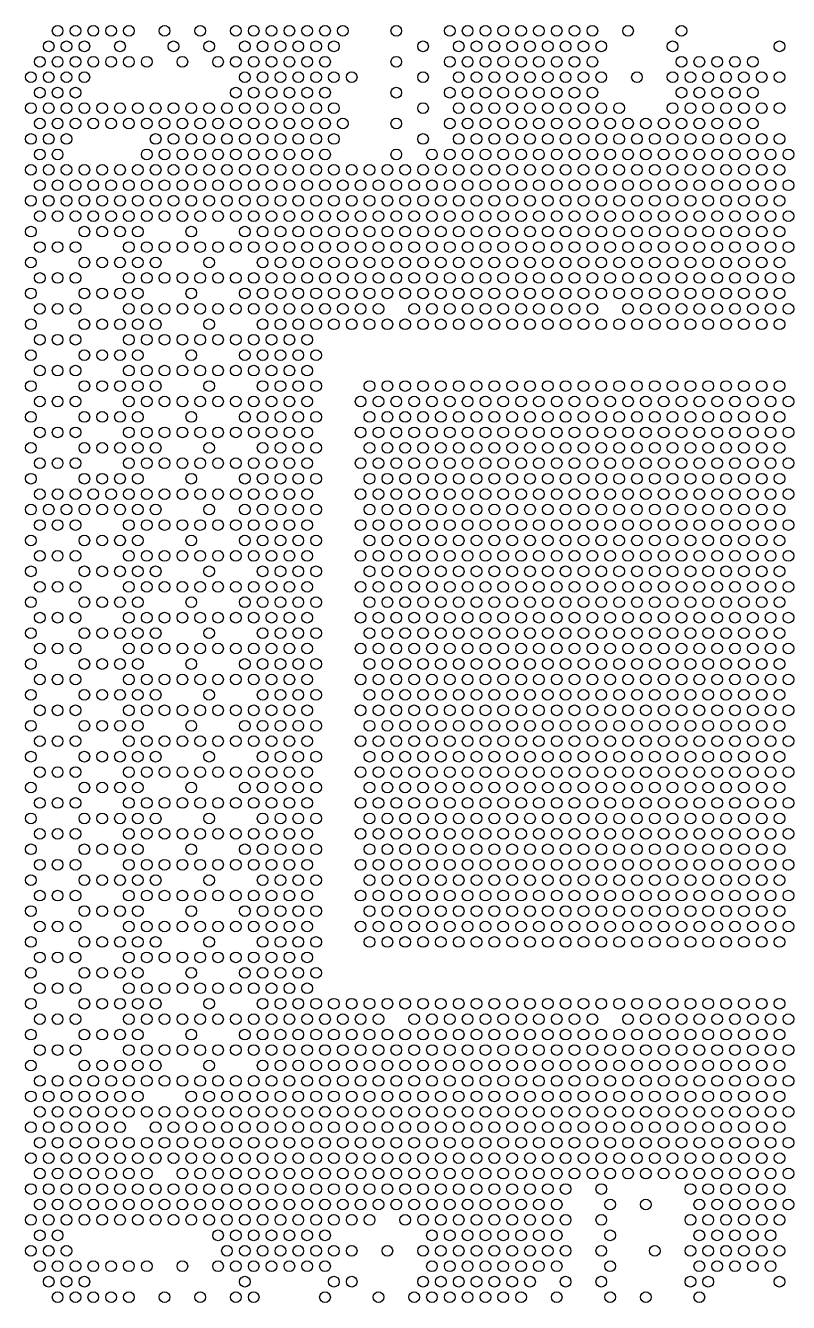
# Model space of a CAD drawing. Header units: inches. Extents: x 48.5 to 128.1, y 31.6 to 103.3.
# Drawn here: x 48.5 to 91.3, y 31.6 to 103.3 of the extents above; entities that cross this region are included whole.
import ezdxf

# ---------------------------------------------------------------- set-up
doc = ezdxf.new("R2010")
doc.units = ezdxf.units.IN
doc.header["$MEASUREMENT"] = 0

msp = doc.modelspace()

# ---------------------------------------------------------------- linework, layer by layer
at = {"color": 0}
for centre in [(50.322, 102.971), (51.322, 102.971), (52.322, 102.971), (53.322, 102.971), (54.322, 102.971), (56.322, 102.971), (58.322, 102.971), (60.322, 102.971), (61.322, 102.971), (62.322, 102.971), (63.322, 102.971), (64.322, 102.971), (65.322, 102.971), (66.322, 102.971), (69.322, 102.971), (72.322, 102.971), (73.322, 102.971), (74.322, 102.971), (75.322, 102.971), (76.322, 102.971), (77.322, 102.971), (78.322, 102.971), (79.322, 102.971), (80.322, 102.971), (82.322, 102.971), (85.322, 102.971), (49.822, 102.104), (50.822, 102.104), (51.822, 102.104), (53.822, 102.104), (56.822, 102.104), (58.822, 102.104), (60.822, 102.104), (61.822, 102.104), (62.822, 102.104), (63.822, 102.104), (64.822, 102.104), (65.822, 102.104), (70.822, 102.104), (72.822, 102.104), (73.822, 102.104), (74.822, 102.104), (75.822, 102.104), (76.822, 102.104), (77.822, 102.104), (78.822, 102.104), (79.822, 102.104), (80.822, 102.104), (84.822, 102.104), (90.822, 102.104), (49.322, 101.237), (50.322, 101.237), (51.322, 101.237), (52.322, 101.237), (53.322, 101.237), (54.322, 101.237), (55.322, 101.237), (57.322, 101.237), (59.322, 101.237), (60.322, 101.237), (61.322, 101.237), (62.322, 101.237), (63.322, 101.237), (64.322, 101.237), (65.322, 101.237), (69.322, 101.237), (72.322, 101.237), (73.322, 101.237), (74.322, 101.237), (75.322, 101.237), (76.322, 101.237), (77.322, 101.237), (78.322, 101.237), (79.322, 101.237), (80.322, 101.237), (85.322, 101.237), (86.322, 101.237), (87.322, 101.237), (88.322, 101.237), (89.322, 101.237), (48.822, 100.371), (49.822, 100.371), (50.822, 100.371), (51.822, 100.371), (60.822, 100.371), (61.822, 100.371), (62.822, 100.371), (63.822, 100.371), (64.822, 100.371), (65.822, 100.371), (66.822, 100.371), (70.822, 100.371), (72.822, 100.371), (73.822, 100.371), (74.822, 100.371), (75.822, 100.371), (76.822, 100.371), (77.822, 100.371), (78.822, 100.371), (79.822, 100.371), (80.822, 100.371), (82.822, 100.371), (84.822, 100.371), (85.822, 100.371), (86.822, 100.371), (87.822, 100.371), (88.822, 100.371), (89.822, 100.371), (90.822, 100.371), (49.322, 99.504), (50.322, 99.504), (51.322, 99.504), (60.322, 99.504), (61.322, 99.504), (62.322, 99.504), (63.322, 99.504), (64.322, 99.504), (65.322, 99.504), (69.322, 99.504), (72.322, 99.504), (73.322, 99.504), (74.322, 99.504), (75.322, 99.504), (76.322, 99.504), (77.322, 99.504), (78.322, 99.504), (79.322, 99.504), (80.322, 99.504), (85.322, 99.504), (86.322, 99.504), (87.322, 99.504), (88.322, 99.504), (89.322, 99.504), (48.822, 98.638), (49.822, 98.638), (50.822, 98.638), (51.822, 98.638), (52.822, 98.638), (53.822, 98.638), (54.822, 98.638), (55.822, 98.638), (56.822, 98.638), (57.822, 98.638), (58.822, 98.638), (59.822, 98.638), (60.822, 98.638), (61.822, 98.638), (62.822, 98.638), (63.822, 98.638), (64.822, 98.638), (65.822, 98.638), (70.822, 98.638), (72.822, 98.638), (73.822, 98.638), (74.822, 98.638), (75.822, 98.638), (76.822, 98.638), (77.822, 98.638), (78.822, 98.638), (79.822, 98.638), (80.822, 98.638), (81.822, 98.638), (84.822, 98.638), (85.822, 98.638), (86.822, 98.638), (87.822, 98.638), (88.822, 98.638), (89.822, 98.638), (90.822, 98.638), (49.322, 97.771), (50.322, 97.771), (51.322, 97.771), (52.322, 97.771), (53.322, 97.771), (54.322, 97.771), (55.322, 97.771), (56.322, 97.771), (57.322, 97.771), (58.322, 97.771), (59.322, 97.771), (60.322, 97.771), (61.322, 97.771), (62.322, 97.771), (63.322, 97.771), (64.322, 97.771), (65.322, 97.771), (66.322, 97.771), (69.322, 97.771), (72.322, 97.771), (73.322, 97.771), (74.322, 97.771), (75.322, 97.771), (76.322, 97.771), (77.322, 97.771), (78.322, 97.771), (79.322, 97.771), (80.322, 97.771), (81.322, 97.771), (82.322, 97.771), (83.322, 97.771), (84.322, 97.771), (85.322, 97.771), (86.322, 97.771), (87.322, 97.771), (88.322, 97.771), (89.322, 97.771), (48.822, 96.904), (49.822, 96.904), (50.822, 96.904), (55.822, 96.904), (56.822, 96.904), (57.822, 96.904), (58.822, 96.904), (59.822, 96.904), (60.822, 96.904), (61.822, 96.904), (62.822, 96.904), (63.822, 96.904), (64.822, 96.904), (65.822, 96.904), (70.822, 96.904), (72.822, 96.904), (73.822, 96.904), (74.822, 96.904), (75.822, 96.904), (76.822, 96.904), (77.822, 96.904), (78.822, 96.904), (79.822, 96.904), (80.822, 96.904), (81.822, 96.904), (82.822, 96.904), (83.822, 96.904), (84.822, 96.904), (85.822, 96.904), (86.822, 96.904), (87.822, 96.904), (88.822, 96.904), (89.822, 96.904), (90.822, 96.904), (49.322, 96.038), (50.322, 96.038), (55.322, 96.038), (56.322, 96.038), (57.322, 96.038), (58.322, 96.038), (59.322, 96.038), (60.322, 96.038), (61.322, 96.038), (62.322, 96.038), (63.322, 96.038), (64.322, 96.038), (65.322, 96.038), (69.322, 96.038), (71.322, 96.038), (72.322, 96.038), (73.322, 96.038), (74.322, 96.038), (75.322, 96.038), (76.322, 96.038), (77.322, 96.038), (78.322, 96.038), (79.322, 96.038), (80.322, 96.038), (81.322, 96.038), (82.322, 96.038), (83.322, 96.038), (84.322, 96.038), (85.322, 96.038), (86.322, 96.038), (87.322, 96.038), (88.322, 96.038), (89.322, 96.038), (90.322, 96.038), (91.322, 96.038), (48.822, 95.171), (49.822, 95.171), (50.822, 95.171), (51.822, 95.171), (52.822, 95.171), (53.822, 95.171), (54.822, 95.171), (55.822, 95.171), (56.822, 95.171), (57.822, 95.171), (58.822, 95.171), (59.822, 95.171), (60.822, 95.171), (61.822, 95.171), (62.822, 95.171), (63.822, 95.171), (64.822, 95.171), (65.822, 95.171), (66.822, 95.171), (67.822, 95.171), (68.822, 95.171), (69.822, 95.171), (70.822, 95.171), (71.822, 95.171), (72.822, 95.171), (73.822, 95.171), (74.822, 95.171), (75.822, 95.171), (76.822, 95.171), (77.822, 95.171), (78.822, 95.171), (79.822, 95.171), (80.822, 95.171), (81.822, 95.171), (82.822, 95.171), (83.822, 95.171), (84.822, 95.171), (85.822, 95.171), (86.822, 95.171), (87.822, 95.171), (88.822, 95.171), (89.822, 95.171), (90.822, 95.171), (49.322, 94.305), (50.322, 94.305), (51.322, 94.305), (52.322, 94.305), (53.322, 94.305), (54.322, 94.305), (55.322, 94.305), (56.322, 94.305), (57.322, 94.305), (58.322, 94.305), (59.322, 94.305), (60.322, 94.305), (61.322, 94.305), (62.322, 94.305), (63.322, 94.305), (64.322, 94.305), (65.322, 94.305), (66.322, 94.305), (67.322, 94.305), (68.322, 94.305), (69.322, 94.305), (70.322, 94.305), (71.322, 94.305), (72.322, 94.305), (73.322, 94.305), (74.322, 94.305), (75.322, 94.305), (76.322, 94.305), (77.322, 94.305), (78.322, 94.305), (79.322, 94.305), (80.322, 94.305), (81.322, 94.305), (82.322, 94.305), (83.322, 94.305), (84.322, 94.305), (85.322, 94.305), (86.322, 94.305), (87.322, 94.305), (88.322, 94.305), (89.322, 94.305), (90.322, 94.305), (91.322, 94.305), (48.822, 93.438), (49.822, 93.438), (50.822, 93.438), (51.822, 93.438), (52.822, 93.438), (53.822, 93.438), (54.822, 93.438), (55.822, 93.438), (56.822, 93.438), (57.822, 93.438), (58.822, 93.438), (59.822, 93.438), (61.822, 93.438), (62.822, 93.438), (63.822, 93.438), (64.822, 93.438), (65.822, 93.438), (66.822, 93.438), (67.822, 93.438), (68.822, 93.438), (69.822, 93.438), (71.822, 93.438), (72.822, 93.438), (73.822, 93.438), (74.822, 93.438), (75.822, 93.438), (76.822, 93.438), (77.822, 93.438), (78.822, 93.438), (79.822, 93.438), (81.822, 93.438), (82.822, 93.438), (83.822, 93.438), (84.822, 93.438), (85.822, 93.438), (86.822, 93.438), (87.822, 93.438), (88.822, 93.438), (89.822, 93.438), (49.322, 92.571), (50.322, 92.571), (51.322, 92.571), (52.322, 92.571), (53.322, 92.571), (54.322, 92.571), (55.322, 92.571), (56.322, 92.571), (57.322, 92.571), (58.322, 92.571), (59.322, 92.571), (60.322, 92.571), (61.322, 92.571), (62.322, 92.571), (63.322, 92.571), (64.322, 92.571), (65.322, 92.571), (66.322, 92.571), (67.322, 92.571), (68.322, 92.571), (69.322, 92.571), (70.322, 92.571), (71.322, 92.571), (72.322, 92.571), (73.322, 92.571), (74.322, 92.571), (75.322, 92.571), (76.322, 92.571), (77.322, 92.571), (78.322, 92.571), (79.322, 92.571), (80.322, 92.571), (81.322, 92.571), (82.322, 92.571), (83.322, 92.571), (84.322, 92.571), (85.322, 92.571), (86.322, 92.571), (87.322, 92.571), (88.322, 92.571), (89.322, 92.571), (90.322, 92.571), (91.322, 92.571), (48.822, 91.705), (51.822, 91.705), (52.822, 91.705), (53.822, 91.705), (54.822, 91.705), (57.822, 91.705), (60.822, 91.705), (61.822, 91.705), (62.822, 91.705), (63.822, 91.705), (64.822, 91.705), (65.822, 91.705), (66.822, 91.705), (67.822, 91.705), (68.822, 91.705), (69.822, 91.705), (70.822, 91.705), (71.822, 91.705), (72.822, 91.705), (73.822, 91.705), (74.822, 91.705), (75.822, 91.705), (76.822, 91.705), (77.822, 91.705), (78.822, 91.705), (79.822, 91.705), (80.822, 91.705), (81.822, 91.705), (82.822, 91.705), (83.822, 91.705), (84.822, 91.705), (85.822, 91.705), (86.822, 91.705), (87.822, 91.705), (88.822, 91.705), (89.822, 91.705), (90.822, 91.705), (49.322, 90.838), (50.322, 90.838), (51.322, 90.838), (54.322, 90.838), (55.322, 90.838), (56.322, 90.838), (57.322, 90.838), (58.322, 90.838), (59.322, 90.838), (60.322, 90.838), (61.322, 90.838), (62.322, 90.838), (63.322, 90.838), (64.322, 90.838), (65.322, 90.838), (66.322, 90.838), (67.322, 90.838), (68.322, 90.838), (69.322, 90.838), (70.322, 90.838), (71.322, 90.838), (72.322, 90.838), (73.322, 90.838), (74.322, 90.838), (75.322, 90.838), (76.322, 90.838), (77.322, 90.838), (78.322, 90.838), (79.322, 90.838), (80.322, 90.838), (81.322, 90.838), (82.322, 90.838), (83.322, 90.838), (84.322, 90.838), (85.322, 90.838), (86.322, 90.838), (87.322, 90.838), (88.322, 90.838), (89.322, 90.838), (90.322, 90.838), (91.322, 90.838), (48.822, 89.972), (51.822, 89.972), (52.822, 89.972), (53.822, 89.972), (54.822, 89.972), (55.822, 89.972), (58.822, 89.972), (61.822, 89.972), (62.822, 89.972), (63.822, 89.972), (64.822, 89.972), (65.822, 89.972), (66.822, 89.972), (67.822, 89.972), (68.822, 89.972), (69.822, 89.972), (70.822, 89.972), (71.822, 89.972), (72.822, 89.972), (73.822, 89.972), (74.822, 89.972), (75.822, 89.972), (76.822, 89.972), (77.822, 89.972), (78.822, 89.972), (79.822, 89.972), (80.822, 89.972), (81.822, 89.972), (82.822, 89.972), (83.822, 89.972), (84.822, 89.972), (85.822, 89.972), (86.822, 89.972), (87.822, 89.972), (88.822, 89.972), (89.822, 89.972), (90.822, 89.972), (49.322, 89.105), (50.322, 89.105), (51.322, 89.105), (54.322, 89.105), (55.322, 89.105), (56.322, 89.105), (57.322, 89.105), (58.322, 89.105), (59.322, 89.105), (60.322, 89.105), (61.322, 89.105), (62.322, 89.105), (63.322, 89.105), (64.322, 89.105), (65.322, 89.105), (66.322, 89.105), (67.322, 89.105), (68.322, 89.105), (69.322, 89.105), (70.322, 89.105), (71.322, 89.105), (72.322, 89.105), (73.322, 89.105), (74.322, 89.105), (75.322, 89.105), (76.322, 89.105), (77.322, 89.105), (78.322, 89.105), (79.322, 89.105), (80.322, 89.105), (81.322, 89.105), (82.322, 89.105), (83.322, 89.105), (84.322, 89.105), (85.322, 89.105), (86.322, 89.105), (87.322, 89.105), (88.322, 89.105), (89.322, 89.105), (90.322, 89.105), (91.322, 89.105), (48.822, 88.238), (51.822, 88.238), (52.822, 88.238), (53.822, 88.238), (54.822, 88.238), (57.822, 88.238), (60.822, 88.238), (61.822, 88.238), (62.822, 88.238), (63.822, 88.238), (64.822, 88.238), (65.822, 88.238), (66.822, 88.238), (67.822, 88.238), (68.822, 88.238), (69.822, 88.238), (70.822, 88.238), (71.822, 88.238), (72.822, 88.238), (73.822, 88.238), (74.822, 88.238), (75.822, 88.238), (76.822, 88.238), (77.822, 88.238), (78.822, 88.238), (79.822, 88.238), (80.822, 88.238), (81.822, 88.238), (82.822, 88.238), (83.822, 88.238), (84.822, 88.238), (85.822, 88.238), (86.822, 88.238), (87.822, 88.238), (88.822, 88.238), (89.822, 88.238), (90.822, 88.238), (49.322, 87.372), (50.322, 87.372), (51.322, 87.372), (54.322, 87.372), (55.322, 87.372), (56.322, 87.372), (57.322, 87.372), (58.322, 87.372), (59.322, 87.372), (60.322, 87.372), (61.322, 87.372), (62.322, 87.372), (63.322, 87.372), (64.322, 87.372), (65.322, 87.372), (66.322, 87.372), (67.322, 87.372), (68.322, 87.372), (70.322, 87.372), (71.322, 87.372), (72.322, 87.372), (73.322, 87.372), (74.322, 87.372), (75.322, 87.372), (76.322, 87.372), (77.322, 87.372), (78.322, 87.372), (79.322, 87.372), (80.322, 87.372), (82.322, 87.372), (83.322, 87.372), (84.322, 87.372), (85.322, 87.372), (86.322, 87.372), (87.322, 87.372), (88.322, 87.372), (89.322, 87.372), (90.322, 87.372), (91.322, 87.372), (48.822, 86.505), (51.822, 86.505), (52.822, 86.505), (53.822, 86.505), (54.822, 86.505), (55.822, 86.505), (58.822, 86.505), (61.822, 86.505), (62.822, 86.505), (63.822, 86.505), (64.822, 86.505), (65.822, 86.505), (66.822, 86.505), (67.822, 86.505), (68.822, 86.505), (69.822, 86.505), (70.822, 86.505), (71.822, 86.505), (72.822, 86.505), (73.822, 86.505), (74.822, 86.505), (75.822, 86.505), (76.822, 86.505), (77.822, 86.505), (78.822, 86.505), (79.822, 86.505), (80.822, 86.505), (81.822, 86.505), (82.822, 86.505), (83.822, 86.505), (84.822, 86.505), (85.822, 86.505), (86.822, 86.505), (87.822, 86.505), (88.822, 86.505), (89.822, 86.505), (90.822, 86.505), (49.322, 85.639), (50.322, 85.639), (51.322, 85.639), (54.322, 85.639), (55.322, 85.639), (56.322, 85.639), (57.322, 85.639), (58.322, 85.639), (59.322, 85.639), (60.322, 85.639), (61.322, 85.639), (62.322, 85.639), (63.322, 85.639), (64.322, 85.639), (48.822, 84.772), (51.822, 84.772), (52.822, 84.772), (53.822, 84.772), (54.822, 84.772), (57.822, 84.772), (60.822, 84.772), (61.822, 84.772), (62.822, 84.772), (63.822, 84.772), (64.822, 84.772), (49.322, 83.905), (50.322, 83.905), (51.322, 83.905), (54.322, 83.905), (55.322, 83.905), (56.322, 83.905), (57.322, 83.905), (58.322, 83.905), (59.322, 83.905), (60.322, 83.905), (61.322, 83.905), (62.322, 83.905), (63.322, 83.905), (64.322, 83.905), (48.822, 83.039), (51.822, 83.039), (52.822, 83.039), (53.822, 83.039), (54.822, 83.039), (55.822, 83.039), (58.822, 83.039), (61.822, 83.039), (62.822, 83.039), (63.822, 83.039), (64.822, 83.039), (67.822, 83.039), (68.822, 83.039), (69.822, 83.039), (70.822, 83.039), (71.822, 83.039), (72.822, 83.039), (73.822, 83.039), (74.822, 83.039), (75.822, 83.039), (76.822, 83.039), (77.822, 83.039), (78.822, 83.039), (79.822, 83.039), (80.822, 83.039), (81.822, 83.039), (82.822, 83.039), (83.822, 83.039), (84.822, 83.039), (85.822, 83.039), (86.822, 83.039), (87.822, 83.039), (88.822, 83.039), (89.822, 83.039), (90.822, 83.039), (49.322, 82.172), (50.322, 82.172), (51.322, 82.172), (54.322, 82.172), (55.322, 82.172), (56.322, 82.172), (57.322, 82.172), (58.322, 82.172), (59.322, 82.172), (60.322, 82.172), (61.322, 82.172), (62.322, 82.172), (63.322, 82.172), (64.322, 82.172), (67.322, 82.172), (68.322, 82.172), (69.322, 82.172), (70.322, 82.172), (71.322, 82.172), (72.322, 82.172), (73.322, 82.172), (74.322, 82.172), (75.322, 82.172), (76.322, 82.172), (77.322, 82.172), (78.322, 82.172), (79.322, 82.172), (80.322, 82.172), (81.322, 82.172), (82.322, 82.172), (83.322, 82.172), (84.322, 82.172), (85.322, 82.172), (86.322, 82.172), (87.322, 82.172), (88.322, 82.172), (89.322, 82.172), (90.322, 82.172), (91.322, 82.172), (48.822, 81.306), (51.822, 81.306), (52.822, 81.306), (53.822, 81.306), (54.822, 81.306), (57.822, 81.306), (60.822, 81.306), (61.822, 81.306), (62.822, 81.306), (63.822, 81.306), (64.822, 81.306), (67.822, 81.306), (68.822, 81.306), (69.822, 81.306), (70.822, 81.306), (71.822, 81.306), (72.822, 81.306), (73.822, 81.306), (74.822, 81.306), (75.822, 81.306), (76.822, 81.306), (77.822, 81.306), (78.822, 81.306), (79.822, 81.306), (80.822, 81.306), (81.822, 81.306), (82.822, 81.306), (83.822, 81.306), (84.822, 81.306), (85.822, 81.306), (86.822, 81.306), (87.822, 81.306), (88.822, 81.306), (89.822, 81.306), (90.822, 81.306), (49.322, 80.439), (50.322, 80.439), (51.322, 80.439), (54.322, 80.439), (55.322, 80.439), (56.322, 80.439), (57.322, 80.439), (58.322, 80.439), (59.322, 80.439), (60.322, 80.439), (61.322, 80.439), (62.322, 80.439), (63.322, 80.439), (64.322, 80.439), (67.322, 80.439), (68.322, 80.439), (69.322, 80.439), (70.322, 80.439), (71.322, 80.439), (72.322, 80.439), (73.322, 80.439), (74.322, 80.439), (75.322, 80.439), (76.322, 80.439), (77.322, 80.439), (78.322, 80.439), (79.322, 80.439), (80.322, 80.439), (81.322, 80.439), (82.322, 80.439), (83.322, 80.439), (84.322, 80.439), (85.322, 80.439), (86.322, 80.439), (87.322, 80.439), (88.322, 80.439), (89.322, 80.439), (90.322, 80.439), (91.322, 80.439), (48.822, 79.572), (51.822, 79.572), (52.822, 79.572), (53.822, 79.572), (54.822, 79.572), (55.822, 79.572), (58.822, 79.572), (61.822, 79.572), (62.822, 79.572), (63.822, 79.572), (64.822, 79.572), (67.822, 79.572), (68.822, 79.572), (69.822, 79.572), (70.822, 79.572), (71.822, 79.572), (72.822, 79.572), (73.822, 79.572), (74.822, 79.572), (75.822, 79.572), (76.822, 79.572), (77.822, 79.572), (78.822, 79.572), (79.822, 79.572), (80.822, 79.572), (81.822, 79.572), (82.822, 79.572), (83.822, 79.572), (84.822, 79.572), (85.822, 79.572), (86.822, 79.572), (87.822, 79.572), (88.822, 79.572), (89.822, 79.572), (90.822, 79.572), (49.322, 78.706), (50.322, 78.706), (51.322, 78.706), (54.322, 78.706), (55.322, 78.706), (56.322, 78.706), (57.322, 78.706), (58.322, 78.706), (59.322, 78.706), (60.322, 78.706), (61.322, 78.706), (62.322, 78.706), (63.322, 78.706), (64.322, 78.706), (67.322, 78.706), (68.322, 78.706), (69.322, 78.706), (70.322, 78.706), (71.322, 78.706), (72.322, 78.706), (73.322, 78.706), (74.322, 78.706), (75.322, 78.706), (76.322, 78.706), (77.322, 78.706), (78.322, 78.706), (79.322, 78.706), (80.322, 78.706), (81.322, 78.706), (82.322, 78.706), (83.322, 78.706), (84.322, 78.706), (85.322, 78.706), (86.322, 78.706), (87.322, 78.706), (88.322, 78.706), (89.322, 78.706), (90.322, 78.706), (91.322, 78.706), (48.822, 77.839), (51.822, 77.839), (52.822, 77.839), (53.822, 77.839), (54.822, 77.839), (57.822, 77.839), (60.822, 77.839), (61.822, 77.839), (62.822, 77.839), (63.822, 77.839), (64.822, 77.839), (67.822, 77.839), (68.822, 77.839), (69.822, 77.839), (70.822, 77.839), (72.822, 77.839), (73.822, 77.839), (74.822, 77.839), (75.822, 77.839), (77.822, 77.839), (78.822, 77.839), (79.822, 77.839), (80.822, 77.839), (82.822, 77.839), (83.822, 77.839), (84.822, 77.839), (85.822, 77.839), (87.822, 77.839), (88.822, 77.839), (89.822, 77.839), (90.822, 77.839), (49.322, 76.973), (50.322, 76.973), (51.322, 76.973), (52.322, 76.973), (53.322, 76.973), (54.322, 76.973), (55.322, 76.973), (56.322, 76.973), (57.322, 76.973), (58.322, 76.973), (59.322, 76.973), (60.322, 76.973), (61.322, 76.973), (62.322, 76.973), (63.322, 76.973), (64.322, 76.973), (67.322, 76.973), (68.322, 76.973), (69.322, 76.973), (70.322, 76.973), (71.322, 76.973), (72.322, 76.973), (73.322, 76.973), (74.322, 76.973), (75.322, 76.973), (76.322, 76.973), (77.322, 76.973), (78.322, 76.973), (79.322, 76.973), (80.322, 76.973), (81.322, 76.973), (82.322, 76.973), (83.322, 76.973), (84.322, 76.973), (85.322, 76.973), (86.322, 76.973), (87.322, 76.973), (88.322, 76.973), (89.322, 76.973), (90.322, 76.973), (91.322, 76.973), (48.822, 76.106), (49.822, 76.106), (50.822, 76.106), (51.822, 76.106), (52.822, 76.106), (53.822, 76.106), (54.822, 76.106), (55.822, 76.106), (58.822, 76.106), (60.822, 76.106), (61.822, 76.106), (62.822, 76.106), (63.822, 76.106), (64.822, 76.106), (67.822, 76.106), (68.822, 76.106), (69.822, 76.106), (70.822, 76.106), (71.822, 76.106), (72.822, 76.106), (73.822, 76.106), (74.822, 76.106), (75.822, 76.106), (76.822, 76.106), (77.822, 76.106), (78.822, 76.106), (79.822, 76.106), (80.822, 76.106), (81.822, 76.106), (82.822, 76.106), (83.822, 76.106), (84.822, 76.106), (85.822, 76.106), (86.822, 76.106), (87.822, 76.106), (88.822, 76.106), (89.822, 76.106), (90.822, 76.106), (49.322, 75.239), (50.322, 75.239), (51.322, 75.239), (54.322, 75.239), (55.322, 75.239), (56.322, 75.239), (57.322, 75.239), (58.322, 75.239), (59.322, 75.239), (60.322, 75.239), (61.322, 75.239), (62.322, 75.239), (63.322, 75.239), (64.322, 75.239), (67.322, 75.239), (68.322, 75.239), (69.322, 75.239), (70.322, 75.239), (71.322, 75.239), (72.322, 75.239), (73.322, 75.239), (74.322, 75.239), (75.322, 75.239), (76.322, 75.239), (77.322, 75.239), (78.322, 75.239), (79.322, 75.239), (80.322, 75.239), (81.322, 75.239), (82.322, 75.239), (83.322, 75.239), (84.322, 75.239), (85.322, 75.239), (86.322, 75.239), (87.322, 75.239), (88.322, 75.239), (89.322, 75.239), (90.322, 75.239), (91.322, 75.239), (48.822, 74.373), (51.822, 74.373), (52.822, 74.373), (53.822, 74.373), (54.822, 74.373), (57.822, 74.373), (60.822, 74.373), (61.822, 74.373), (62.822, 74.373), (63.822, 74.373), (64.822, 74.373), (67.822, 74.373), (68.822, 74.373), (69.822, 74.373), (70.822, 74.373), (71.822, 74.373), (72.822, 74.373), (73.822, 74.373), (74.822, 74.373), (75.822, 74.373), (76.822, 74.373), (77.822, 74.373), (78.822, 74.373), (79.822, 74.373), (80.822, 74.373), (81.822, 74.373), (82.822, 74.373), (83.822, 74.373), (84.822, 74.373), (85.822, 74.373), (86.822, 74.373), (87.822, 74.373), (88.822, 74.373), (89.822, 74.373), (90.822, 74.373), (49.322, 73.506), (50.322, 73.506), (51.322, 73.506), (54.322, 73.506), (55.322, 73.506), (56.322, 73.506), (57.322, 73.506), (58.322, 73.506), (59.322, 73.506), (60.322, 73.506), (61.322, 73.506), (62.322, 73.506), (63.322, 73.506), (64.322, 73.506), (67.322, 73.506), (68.322, 73.506), (69.322, 73.506), (70.322, 73.506), (71.322, 73.506), (72.322, 73.506), (73.322, 73.506), (74.322, 73.506), (75.322, 73.506), (76.322, 73.506), (77.322, 73.506), (78.322, 73.506), (79.322, 73.506), (80.322, 73.506), (81.322, 73.506), (82.322, 73.506), (83.322, 73.506), (84.322, 73.506), (85.322, 73.506), (86.322, 73.506), (87.322, 73.506), (88.322, 73.506), (89.322, 73.506), (90.322, 73.506), (91.322, 73.506), (48.822, 72.64), (51.822, 72.64), (52.822, 72.64), (53.822, 72.64), (54.822, 72.64), (55.822, 72.64), (58.822, 72.64), (61.822, 72.64), (62.822, 72.64), (63.822, 72.64), (64.822, 72.64), (67.822, 72.64), (68.822, 72.64), (69.822, 72.64), (70.822, 72.64), (71.822, 72.64), (72.822, 72.64), (73.822, 72.64), (74.822, 72.64), (75.822, 72.64), (76.822, 72.64), (77.822, 72.64), (78.822, 72.64), (79.822, 72.64), (80.822, 72.64), (81.822, 72.64), (82.822, 72.64), (83.822, 72.64), (84.822, 72.64), (85.822, 72.64), (86.822, 72.64), (87.822, 72.64), (88.822, 72.64), (89.822, 72.64), (90.822, 72.64), (49.322, 71.773), (50.322, 71.773), (51.322, 71.773), (54.322, 71.773), (55.322, 71.773), (56.322, 71.773), (57.322, 71.773), (58.322, 71.773), (59.322, 71.773), (60.322, 71.773), (61.322, 71.773), (62.322, 71.773), (63.322, 71.773), (64.322, 71.773), (67.322, 71.773), (69.322, 71.773), (70.322, 71.773), (71.322, 71.773), (72.322, 71.773), (74.322, 71.773), (75.322, 71.773), (76.322, 71.773), (77.322, 71.773), (79.322, 71.773), (80.322, 71.773), (81.322, 71.773), (82.322, 71.773), (84.322, 71.773), (85.322, 71.773), (86.322, 71.773), (87.322, 71.773), (89.322, 71.773), (90.322, 71.773), (91.322, 71.773), (48.822, 70.906), (51.822, 70.906), (52.822, 70.906), (53.822, 70.906), (54.822, 70.906), (57.822, 70.906), (60.822, 70.906), (61.822, 70.906), (62.822, 70.906), (63.822, 70.906), (64.822, 70.906), (67.822, 70.906), (68.822, 70.906), (69.822, 70.906), (70.822, 70.906), (71.822, 70.906), (72.822, 70.906), (73.822, 70.906), (74.822, 70.906), (75.822, 70.906), (76.822, 70.906), (77.822, 70.906), (78.822, 70.906), (79.822, 70.906), (80.822, 70.906), (81.822, 70.906), (82.822, 70.906), (83.822, 70.906), (84.822, 70.906), (85.822, 70.906), (86.822, 70.906), (87.822, 70.906), (88.822, 70.906), (89.822, 70.906), (90.822, 70.906), (49.322, 70.04), (50.322, 70.04), (51.322, 70.04), (54.322, 70.04), (55.322, 70.04), (56.322, 70.04), (57.322, 70.04), (58.322, 70.04), (59.322, 70.04), (60.322, 70.04), (61.322, 70.04), (62.322, 70.04), (63.322, 70.04), (64.322, 70.04), (67.322, 70.04), (68.322, 70.04), (69.322, 70.04), (70.322, 70.04), (71.322, 70.04), (72.322, 70.04), (73.322, 70.04), (74.322, 70.04), (75.322, 70.04), (76.322, 70.04), (77.322, 70.04), (78.322, 70.04), (79.322, 70.04), (80.322, 70.04), (81.322, 70.04), (82.322, 70.04), (83.322, 70.04), (84.322, 70.04), (85.322, 70.04), (86.322, 70.04), (87.322, 70.04), (88.322, 70.04), (89.322, 70.04), (90.322, 70.04), (91.322, 70.04), (48.822, 69.173), (51.822, 69.173), (52.822, 69.173), (53.822, 69.173), (54.822, 69.173), (55.822, 69.173), (58.822, 69.173), (61.822, 69.173), (62.822, 69.173), (63.822, 69.173), (64.822, 69.173), (67.822, 69.173), (68.822, 69.173), (69.822, 69.173), (70.822, 69.173), (71.822, 69.173), (72.822, 69.173), (73.822, 69.173), (74.822, 69.173), (75.822, 69.173), (76.822, 69.173), (77.822, 69.173), (78.822, 69.173), (79.822, 69.173), (80.822, 69.173), (81.822, 69.173), (82.822, 69.173), (83.822, 69.173), (84.822, 69.173), (85.822, 69.173), (86.822, 69.173), (87.822, 69.173), (88.822, 69.173), (89.822, 69.173), (90.822, 69.173), (49.322, 68.307), (50.322, 68.307), (51.322, 68.307), (54.322, 68.307), (55.322, 68.307), (56.322, 68.307), (57.322, 68.307), (58.322, 68.307), (59.322, 68.307), (60.322, 68.307), (61.322, 68.307), (62.322, 68.307), (63.322, 68.307), (64.322, 68.307), (67.322, 68.307), (68.322, 68.307), (69.322, 68.307), (70.322, 68.307), (71.322, 68.307), (72.322, 68.307), (73.322, 68.307), (74.322, 68.307), (75.322, 68.307), (76.322, 68.307), (77.322, 68.307), (78.322, 68.307), (79.322, 68.307), (80.322, 68.307), (81.322, 68.307), (82.322, 68.307), (83.322, 68.307), (84.322, 68.307), (85.322, 68.307), (86.322, 68.307), (87.322, 68.307), (88.322, 68.307), (89.322, 68.307), (90.322, 68.307), (91.322, 68.307), (48.822, 67.44), (51.822, 67.44), (52.822, 67.44), (53.822, 67.44), (54.822, 67.44), (57.822, 67.44), (60.822, 67.44), (61.822, 67.44), (62.822, 67.44), (63.822, 67.44), (64.822, 67.44), (67.822, 67.44), (68.822, 67.44), (69.822, 67.44), (70.822, 67.44), (71.822, 67.44), (72.822, 67.44), (73.822, 67.44), (74.822, 67.44), (75.822, 67.44), (76.822, 67.44), (77.822, 67.44), (78.822, 67.44), (79.822, 67.44), (80.822, 67.44), (81.822, 67.44), (82.822, 67.44), (83.822, 67.44), (84.822, 67.44), (85.822, 67.44), (86.822, 67.44), (87.822, 67.44), (88.822, 67.44), (89.822, 67.44), (90.822, 67.44), (49.322, 66.573), (50.322, 66.573), (51.322, 66.573), (54.322, 66.573), (55.322, 66.573), (56.322, 66.573), (57.322, 66.573), (58.322, 66.573), (59.322, 66.573), (60.322, 66.573), (61.322, 66.573), (62.322, 66.573), (63.322, 66.573), (64.322, 66.573), (67.322, 66.573), (68.322, 66.573), (69.322, 66.573), (70.322, 66.573), (71.322, 66.573), (72.322, 66.573), (73.322, 66.573), (74.322, 66.573), (75.322, 66.573), (76.322, 66.573), (77.322, 66.573), (78.322, 66.573), (79.322, 66.573), (80.322, 66.573), (81.322, 66.573), (82.322, 66.573), (83.322, 66.573), (84.322, 66.573), (85.322, 66.573), (86.322, 66.573), (87.322, 66.573), (88.322, 66.573), (89.322, 66.573), (90.322, 66.573), (91.322, 66.573), (48.822, 65.707), (51.822, 65.707), (52.822, 65.707), (53.822, 65.707), (54.822, 65.707), (55.822, 65.707), (58.822, 65.707), (61.822, 65.707), (62.822, 65.707), (63.822, 65.707), (64.822, 65.707), (68.822, 65.707), (69.822, 65.707), (70.822, 65.707), (71.822, 65.707), (73.822, 65.707), (74.822, 65.707), (75.822, 65.707), (76.822, 65.707), (78.822, 65.707), (79.822, 65.707), (80.822, 65.707), (81.822, 65.707), (83.822, 65.707), (84.822, 65.707), (85.822, 65.707), (86.822, 65.707), (88.822, 65.707), (89.822, 65.707), (90.822, 65.707), (49.322, 64.84), (50.322, 64.84), (51.322, 64.84), (54.322, 64.84), (55.322, 64.84), (56.322, 64.84), (57.322, 64.84), (58.322, 64.84), (59.322, 64.84), (60.322, 64.84), (61.322, 64.84), (62.322, 64.84), (63.322, 64.84), (64.322, 64.84), (67.322, 64.84), (68.322, 64.84), (69.322, 64.84), (70.322, 64.84), (71.322, 64.84), (72.322, 64.84), (73.322, 64.84), (74.322, 64.84), (75.322, 64.84), (76.322, 64.84), (77.322, 64.84), (78.322, 64.84), (79.322, 64.84), (80.322, 64.84), (81.322, 64.84), (82.322, 64.84), (83.322, 64.84), (84.322, 64.84), (85.322, 64.84), (86.322, 64.84), (87.322, 64.84), (88.322, 64.84), (89.322, 64.84), (90.322, 64.84), (91.322, 64.84), (48.822, 63.974), (51.822, 63.974), (52.822, 63.974), (53.822, 63.974), (54.822, 63.974), (57.822, 63.974), (60.822, 63.974), (61.822, 63.974), (62.822, 63.974), (63.822, 63.974), (64.822, 63.974), (67.822, 63.974), (68.822, 63.974), (69.822, 63.974), (70.822, 63.974), (71.822, 63.974), (72.822, 63.974), (73.822, 63.974), (74.822, 63.974), (75.822, 63.974), (76.822, 63.974), (77.822, 63.974), (78.822, 63.974), (79.822, 63.974), (80.822, 63.974), (81.822, 63.974), (82.822, 63.974), (83.822, 63.974), (84.822, 63.974), (85.822, 63.974), (86.822, 63.974), (87.822, 63.974), (88.822, 63.974), (89.822, 63.974), (90.822, 63.974), (49.322, 63.107), (50.322, 63.107), (51.322, 63.107), (54.322, 63.107), (55.322, 63.107), (56.322, 63.107), (57.322, 63.107), (58.322, 63.107), (59.322, 63.107), (60.322, 63.107), (61.322, 63.107), (62.322, 63.107), (63.322, 63.107), (64.322, 63.107), (67.322, 63.107), (68.322, 63.107), (69.322, 63.107), (70.322, 63.107), (71.322, 63.107), (72.322, 63.107), (73.322, 63.107), (74.322, 63.107), (75.322, 63.107), (76.322, 63.107), (77.322, 63.107), (78.322, 63.107), (79.322, 63.107), (80.322, 63.107), (81.322, 63.107), (82.322, 63.107), (83.322, 63.107), (84.322, 63.107), (85.322, 63.107), (86.322, 63.107), (87.322, 63.107), (88.322, 63.107), (89.322, 63.107), (90.322, 63.107), (91.322, 63.107), (48.822, 62.24), (51.822, 62.24), (52.822, 62.24), (53.822, 62.24), (54.822, 62.24), (55.822, 62.24), (58.822, 62.24), (61.822, 62.24), (62.822, 62.24), (63.822, 62.24), (64.822, 62.24), (67.822, 62.24), (68.822, 62.24), (69.822, 62.24), (70.822, 62.24), (71.822, 62.24), (72.822, 62.24), (73.822, 62.24), (74.822, 62.24), (75.822, 62.24), (76.822, 62.24), (77.822, 62.24), (78.822, 62.24), (79.822, 62.24), (80.822, 62.24), (81.822, 62.24), (82.822, 62.24), (83.822, 62.24), (84.822, 62.24), (85.822, 62.24), (86.822, 62.24), (87.822, 62.24), (88.822, 62.24), (89.822, 62.24), (90.822, 62.24), (49.322, 61.374), (50.322, 61.374), (51.322, 61.374), (54.322, 61.374), (55.322, 61.374), (56.322, 61.374), (57.322, 61.374), (58.322, 61.374), (59.322, 61.374), (60.322, 61.374), (61.322, 61.374), (62.322, 61.374), (63.322, 61.374), (64.322, 61.374), (67.322, 61.374), (68.322, 61.374), (69.322, 61.374), (70.322, 61.374), (71.322, 61.374), (72.322, 61.374), (73.322, 61.374), (74.322, 61.374), (75.322, 61.374), (76.322, 61.374), (77.322, 61.374), (78.322, 61.374), (79.322, 61.374), (80.322, 61.374), (81.322, 61.374), (82.322, 61.374), (83.322, 61.374), (84.322, 61.374), (85.322, 61.374), (86.322, 61.374), (87.322, 61.374), (88.322, 61.374), (89.322, 61.374), (90.322, 61.374), (91.322, 61.374), (48.822, 60.507), (51.822, 60.507), (52.822, 60.507), (53.822, 60.507), (54.822, 60.507), (57.822, 60.507), (60.822, 60.507), (61.822, 60.507), (62.822, 60.507), (63.822, 60.507), (64.822, 60.507), (67.822, 60.507), (68.822, 60.507), (69.822, 60.507), (70.822, 60.507), (71.822, 60.507), (72.822, 60.507), (73.822, 60.507), (74.822, 60.507), (75.822, 60.507), (76.822, 60.507), (77.822, 60.507), (78.822, 60.507), (79.822, 60.507), (80.822, 60.507), (81.822, 60.507), (82.822, 60.507), (83.822, 60.507), (84.822, 60.507), (85.822, 60.507), (86.822, 60.507), (87.822, 60.507), (88.822, 60.507), (89.822, 60.507), (90.822, 60.507), (49.322, 59.641), (50.322, 59.641), (51.322, 59.641), (54.322, 59.641), (55.322, 59.641), (56.322, 59.641), (57.322, 59.641), (58.322, 59.641), (59.322, 59.641), (60.322, 59.641), (61.322, 59.641), (62.322, 59.641), (63.322, 59.641), (64.322, 59.641), (67.322, 59.641), (68.322, 59.641), (69.322, 59.641), (70.322, 59.641), (72.322, 59.641), (73.322, 59.641), (74.322, 59.641), (75.322, 59.641), (77.322, 59.641), (78.322, 59.641), (79.322, 59.641), (80.322, 59.641), (82.322, 59.641), (83.322, 59.641), (84.322, 59.641), (85.322, 59.641), (87.322, 59.641), (88.322, 59.641), (89.322, 59.641), (90.322, 59.641), (48.822, 58.774), (51.822, 58.774), (52.822, 58.774), (53.822, 58.774), (54.822, 58.774), (55.822, 58.774), (58.822, 58.774), (61.822, 58.774), (62.822, 58.774), (63.822, 58.774), (64.822, 58.774), (67.822, 58.774), (68.822, 58.774), (69.822, 58.774), (70.822, 58.774), (71.822, 58.774), (72.822, 58.774), (73.822, 58.774), (74.822, 58.774), (75.822, 58.774), (76.822, 58.774), (77.822, 58.774), (78.822, 58.774), (79.822, 58.774), (80.822, 58.774), (81.822, 58.774), (82.822, 58.774), (83.822, 58.774), (84.822, 58.774), (85.822, 58.774), (86.822, 58.774), (87.822, 58.774), (88.822, 58.774), (89.822, 58.774), (90.822, 58.774), (49.322, 57.907), (50.322, 57.907), (51.322, 57.907), (54.322, 57.907), (55.322, 57.907), (56.322, 57.907), (57.322, 57.907), (58.322, 57.907), (59.322, 57.907), (60.322, 57.907), (61.322, 57.907), (62.322, 57.907), (63.322, 57.907), (64.322, 57.907), (67.322, 57.907), (68.322, 57.907), (69.322, 57.907), (70.322, 57.907), (71.322, 57.907), (72.322, 57.907), (73.322, 57.907), (74.322, 57.907), (75.322, 57.907), (76.322, 57.907), (77.322, 57.907), (78.322, 57.907), (79.322, 57.907), (80.322, 57.907), (81.322, 57.907), (82.322, 57.907), (83.322, 57.907), (84.322, 57.907), (85.322, 57.907), (86.322, 57.907), (87.322, 57.907), (88.322, 57.907), (89.322, 57.907), (90.322, 57.907), (91.322, 57.907), (48.822, 57.041), (51.822, 57.041), (52.822, 57.041), (53.822, 57.041), (54.822, 57.041), (57.822, 57.041), (60.822, 57.041), (61.822, 57.041), (62.822, 57.041), (63.822, 57.041), (64.822, 57.041), (67.822, 57.041), (68.822, 57.041), (69.822, 57.041), (70.822, 57.041), (71.822, 57.041), (72.822, 57.041), (73.822, 57.041), (74.822, 57.041), (75.822, 57.041), (76.822, 57.041), (77.822, 57.041), (78.822, 57.041), (79.822, 57.041), (80.822, 57.041), (81.822, 57.041), (82.822, 57.041), (83.822, 57.041), (84.822, 57.041), (85.822, 57.041), (86.822, 57.041), (87.822, 57.041), (88.822, 57.041), (89.822, 57.041), (90.822, 57.041), (49.322, 56.174), (50.322, 56.174), (51.322, 56.174), (54.322, 56.174), (55.322, 56.174), (56.322, 56.174), (57.322, 56.174), (58.322, 56.174), (59.322, 56.174), (60.322, 56.174), (61.322, 56.174), (62.322, 56.174), (63.322, 56.174), (64.322, 56.174), (67.322, 56.174), (68.322, 56.174), (69.322, 56.174), (70.322, 56.174), (71.322, 56.174), (72.322, 56.174), (73.322, 56.174), (74.322, 56.174), (75.322, 56.174), (76.322, 56.174), (77.322, 56.174), (78.322, 56.174), (79.322, 56.174), (80.322, 56.174), (81.322, 56.174), (82.322, 56.174), (83.322, 56.174), (84.322, 56.174), (85.322, 56.174), (86.322, 56.174), (87.322, 56.174), (88.322, 56.174), (89.322, 56.174), (90.322, 56.174), (91.322, 56.174), (48.822, 55.308), (51.822, 55.308), (52.822, 55.308), (53.822, 55.308), (54.822, 55.308), (55.822, 55.308), (58.822, 55.308), (61.822, 55.308), (62.822, 55.308), (63.822, 55.308), (64.822, 55.308), (67.822, 55.308), (68.822, 55.308), (69.822, 55.308), (70.822, 55.308), (71.822, 55.308), (72.822, 55.308), (73.822, 55.308), (74.822, 55.308), (75.822, 55.308), (76.822, 55.308), (77.822, 55.308), (78.822, 55.308), (79.822, 55.308), (80.822, 55.308), (81.822, 55.308), (82.822, 55.308), (83.822, 55.308), (84.822, 55.308), (85.822, 55.308), (86.822, 55.308), (87.822, 55.308), (88.822, 55.308), (89.822, 55.308), (90.822, 55.308), (49.322, 54.441), (50.322, 54.441), (51.322, 54.441), (54.322, 54.441), (55.322, 54.441), (56.322, 54.441), (57.322, 54.441), (58.322, 54.441), (59.322, 54.441), (60.322, 54.441), (61.322, 54.441), (62.322, 54.441), (63.322, 54.441), (64.322, 54.441), (67.322, 54.441), (68.322, 54.441), (69.322, 54.441), (70.322, 54.441), (71.322, 54.441), (72.322, 54.441), (73.322, 54.441), (74.322, 54.441), (75.322, 54.441), (76.322, 54.441), (77.322, 54.441), (78.322, 54.441), (79.322, 54.441), (80.322, 54.441), (81.322, 54.441), (82.322, 54.441), (83.322, 54.441), (84.322, 54.441), (85.322, 54.441), (86.322, 54.441), (87.322, 54.441), (88.322, 54.441), (89.322, 54.441), (90.322, 54.441), (91.322, 54.441), (48.822, 53.574), (51.822, 53.574), (52.822, 53.574), (53.822, 53.574), (54.822, 53.574), (57.822, 53.574), (60.822, 53.574), (61.822, 53.574), (62.822, 53.574), (63.822, 53.574), (64.822, 53.574), (68.822, 53.574), (69.822, 53.574), (70.822, 53.574), (71.822, 53.574), (73.822, 53.574), (74.822, 53.574), (75.822, 53.574), (76.822, 53.574), (78.822, 53.574), (79.822, 53.574), (80.822, 53.574), (81.822, 53.574), (83.822, 53.574), (84.822, 53.574), (85.822, 53.574), (86.822, 53.574), (88.822, 53.574), (89.822, 53.574), (90.822, 53.574), (49.322, 52.708), (50.322, 52.708), (51.322, 52.708), (54.322, 52.708), (55.322, 52.708), (56.322, 52.708), (57.322, 52.708), (58.322, 52.708), (59.322, 52.708), (60.322, 52.708), (61.322, 52.708), (62.322, 52.708), (63.322, 52.708), (64.322, 52.708), (67.322, 52.708), (68.322, 52.708), (69.322, 52.708), (70.322, 52.708), (71.322, 52.708), (72.322, 52.708), (73.322, 52.708), (74.322, 52.708), (75.322, 52.708), (76.322, 52.708), (77.322, 52.708), (78.322, 52.708), (79.322, 52.708), (80.322, 52.708), (81.322, 52.708), (82.322, 52.708), (83.322, 52.708), (84.322, 52.708), (85.322, 52.708), (86.322, 52.708), (87.322, 52.708), (88.322, 52.708), (89.322, 52.708), (90.322, 52.708), (91.322, 52.708), (48.822, 51.841), (51.822, 51.841), (52.822, 51.841), (53.822, 51.841), (54.822, 51.841), (55.822, 51.841), (58.822, 51.841), (61.822, 51.841), (62.822, 51.841), (63.822, 51.841), (64.822, 51.841), (67.822, 51.841), (68.822, 51.841), (69.822, 51.841), (70.822, 51.841), (71.822, 51.841), (72.822, 51.841), (73.822, 51.841), (74.822, 51.841), (75.822, 51.841), (76.822, 51.841), (77.822, 51.841), (78.822, 51.841), (79.822, 51.841), (80.822, 51.841), (81.822, 51.841), (82.822, 51.841), (83.822, 51.841), (84.822, 51.841), (85.822, 51.841), (86.822, 51.841), (87.822, 51.841), (88.822, 51.841), (89.822, 51.841), (90.822, 51.841), (49.322, 50.975), (50.322, 50.975), (51.322, 50.975), (54.322, 50.975), (55.322, 50.975), (56.322, 50.975), (57.322, 50.975), (58.322, 50.975), (59.322, 50.975), (60.322, 50.975), (61.322, 50.975), (62.322, 50.975), (63.322, 50.975), (64.322, 50.975), (48.822, 50.108), (51.822, 50.108), (52.822, 50.108), (53.822, 50.108), (54.822, 50.108), (57.822, 50.108), (60.822, 50.108), (61.822, 50.108), (62.822, 50.108), (63.822, 50.108), (64.822, 50.108), (49.322, 49.241), (50.322, 49.241), (51.322, 49.241), (54.322, 49.241), (55.322, 49.241), (56.322, 49.241), (57.322, 49.241), (58.322, 49.241), (59.322, 49.241), (60.322, 49.241), (61.322, 49.241), (62.322, 49.241), (63.322, 49.241), (64.322, 49.241), (48.822, 48.375), (51.822, 48.375), (52.822, 48.375), (53.822, 48.375), (54.822, 48.375), (55.822, 48.375), (58.822, 48.375), (61.822, 48.375), (62.822, 48.375), (63.822, 48.375), (64.822, 48.375), (65.822, 48.375), (66.822, 48.375), (67.822, 48.375), (68.822, 48.375), (69.822, 48.375), (70.822, 48.375), (71.822, 48.375), (72.822, 48.375), (73.822, 48.375), (74.822, 48.375), (75.822, 48.375), (76.822, 48.375), (77.822, 48.375), (78.822, 48.375), (79.822, 48.375), (80.822, 48.375), (81.822, 48.375), (82.822, 48.375), (83.822, 48.375), (84.822, 48.375), (85.822, 48.375), (86.822, 48.375), (87.822, 48.375), (88.822, 48.375), (89.822, 48.375), (90.822, 48.375), (49.322, 47.508), (50.322, 47.508), (51.322, 47.508), (54.322, 47.508), (55.322, 47.508), (56.322, 47.508), (57.322, 47.508), (58.322, 47.508), (59.322, 47.508), (60.322, 47.508), (61.322, 47.508), (62.322, 47.508), (63.322, 47.508), (64.322, 47.508), (65.322, 47.508), (66.322, 47.508), (67.322, 47.508), (68.322, 47.508), (70.322, 47.508), (71.322, 47.508), (72.322, 47.508), (73.322, 47.508), (74.322, 47.508), (75.322, 47.508), (76.322, 47.508), (77.322, 47.508), (78.322, 47.508), (79.322, 47.508), (80.322, 47.508), (82.322, 47.508), (83.322, 47.508), (84.322, 47.508), (85.322, 47.508), (86.322, 47.508), (87.322, 47.508), (88.322, 47.508), (89.322, 47.508), (90.322, 47.508), (91.322, 47.508), (48.822, 46.642), (51.822, 46.642), (52.822, 46.642), (53.822, 46.642), (54.822, 46.642), (57.822, 46.642), (60.822, 46.642), (61.822, 46.642), (62.822, 46.642), (63.822, 46.642), (64.822, 46.642), (65.822, 46.642), (66.822, 46.642), (67.822, 46.642), (68.822, 46.642), (69.822, 46.642), (70.822, 46.642), (71.822, 46.642), (72.822, 46.642), (73.822, 46.642), (74.822, 46.642), (75.822, 46.642), (76.822, 46.642), (77.822, 46.642), (78.822, 46.642), (79.822, 46.642), (80.822, 46.642), (81.822, 46.642), (82.822, 46.642), (83.822, 46.642), (84.822, 46.642), (85.822, 46.642), (86.822, 46.642), (87.822, 46.642), (88.822, 46.642), (89.822, 46.642), (90.822, 46.642), (49.322, 45.775), (50.322, 45.775), (51.322, 45.775), (54.322, 45.775), (55.322, 45.775), (56.322, 45.775), (57.322, 45.775), (58.322, 45.775), (59.322, 45.775), (60.322, 45.775), (61.322, 45.775), (62.322, 45.775), (63.322, 45.775), (64.322, 45.775), (65.322, 45.775), (66.322, 45.775), (67.322, 45.775), (68.322, 45.775), (69.322, 45.775), (70.322, 45.775), (71.322, 45.775), (72.322, 45.775), (73.322, 45.775), (74.322, 45.775), (75.322, 45.775), (76.322, 45.775), (77.322, 45.775), (78.322, 45.775), (79.322, 45.775), (80.322, 45.775), (81.322, 45.775), (82.322, 45.775), (83.322, 45.775), (84.322, 45.775), (85.322, 45.775), (86.322, 45.775), (87.322, 45.775), (88.322, 45.775), (89.322, 45.775), (90.322, 45.775), (91.322, 45.775), (48.822, 44.908), (51.822, 44.908), (52.822, 44.908), (53.822, 44.908), (54.822, 44.908), (55.822, 44.908), (58.822, 44.908), (61.822, 44.908), (62.822, 44.908), (63.822, 44.908), (64.822, 44.908), (65.822, 44.908), (66.822, 44.908), (67.822, 44.908), (68.822, 44.908), (69.822, 44.908), (70.822, 44.908), (71.822, 44.908), (72.822, 44.908), (73.822, 44.908), (74.822, 44.908), (75.822, 44.908), (76.822, 44.908), (77.822, 44.908), (78.822, 44.908), (79.822, 44.908), (80.822, 44.908), (81.822, 44.908), (82.822, 44.908), (83.822, 44.908), (84.822, 44.908), (85.822, 44.908), (86.822, 44.908), (87.822, 44.908), (88.822, 44.908), (89.822, 44.908), (90.822, 44.908), (49.322, 44.042), (50.322, 44.042), (51.322, 44.042), (52.322, 44.042), (53.322, 44.042), (54.322, 44.042), (55.322, 44.042), (56.322, 44.042), (57.322, 44.042), (58.322, 44.042), (59.322, 44.042), (60.322, 44.042), (61.322, 44.042), (62.322, 44.042), (63.322, 44.042), (64.322, 44.042), (65.322, 44.042), (66.322, 44.042), (67.322, 44.042), (68.322, 44.042), (69.322, 44.042), (70.322, 44.042), (71.322, 44.042), (72.322, 44.042), (73.322, 44.042), (74.322, 44.042), (75.322, 44.042), (76.322, 44.042), (77.322, 44.042), (78.322, 44.042), (79.322, 44.042), (80.322, 44.042), (81.322, 44.042), (82.322, 44.042), (83.322, 44.042), (84.322, 44.042), (85.322, 44.042), (86.322, 44.042), (87.322, 44.042), (88.322, 44.042), (89.322, 44.042), (90.322, 44.042), (91.322, 44.042), (48.822, 43.175), (49.822, 43.175), (50.822, 43.175), (51.822, 43.175), (52.822, 43.175), (53.822, 43.175), (54.822, 43.175), (57.822, 43.175), (58.822, 43.175), (59.822, 43.175), (60.822, 43.175), (61.822, 43.175), (62.822, 43.175), (63.822, 43.175), (64.822, 43.175), (65.822, 43.175), (66.822, 43.175), (67.822, 43.175), (68.822, 43.175), (69.822, 43.175), (70.822, 43.175), (71.822, 43.175), (72.822, 43.175), (73.822, 43.175), (74.822, 43.175), (75.822, 43.175), (76.822, 43.175), (77.822, 43.175), (78.822, 43.175), (79.822, 43.175), (80.822, 43.175), (81.822, 43.175), (82.822, 43.175), (83.822, 43.175), (84.822, 43.175), (85.822, 43.175), (86.822, 43.175), (87.822, 43.175), (88.822, 43.175), (89.822, 43.175), (90.822, 43.175), (49.322, 42.309), (50.322, 42.309), (51.322, 42.309), (52.322, 42.309), (53.322, 42.309), (54.322, 42.309), (55.322, 42.309), (56.322, 42.309), (57.322, 42.309), (58.322, 42.309), (59.322, 42.309), (60.322, 42.309), (61.322, 42.309), (62.322, 42.309), (63.322, 42.309), (64.322, 42.309), (65.322, 42.309), (66.322, 42.309), (67.322, 42.309), (68.322, 42.309), (69.322, 42.309), (70.322, 42.309), (71.322, 42.309), (72.322, 42.309), (73.322, 42.309), (74.322, 42.309), (75.322, 42.309), (76.322, 42.309), (77.322, 42.309), (78.322, 42.309), (79.322, 42.309), (80.322, 42.309), (81.322, 42.309), (82.322, 42.309), (83.322, 42.309), (84.322, 42.309), (85.322, 42.309), (86.322, 42.309), (87.322, 42.309), (88.322, 42.309), (89.322, 42.309), (90.322, 42.309), (91.322, 42.309), (48.822, 41.442), (49.822, 41.442), (50.822, 41.442), (51.822, 41.442), (52.822, 41.442), (53.822, 41.442), (55.822, 41.442), (56.822, 41.442), (57.822, 41.442), (59.822, 41.442), (60.822, 41.442), (61.822, 41.442), (62.822, 41.442), (63.822, 41.442), (64.822, 41.442), (65.822, 41.442), (67.822, 41.442), (68.822, 41.442), (69.822, 41.442), (70.822, 41.442), (71.822, 41.442), (72.822, 41.442), (73.822, 41.442), (74.822, 41.442), (75.822, 41.442), (77.822, 41.442), (78.822, 41.442), (79.822, 41.442), (80.822, 41.442), (81.822, 41.442), (82.822, 41.442), (83.822, 41.442), (84.822, 41.442), (85.822, 41.442), (87.822, 41.442), (88.822, 41.442), (89.822, 41.442), (90.822, 41.442), (49.322, 40.575), (50.322, 40.575), (51.322, 40.575), (52.322, 40.575), (53.322, 40.575), (54.322, 40.575), (55.322, 40.575), (56.322, 40.575), (57.322, 40.575), (58.322, 40.575), (59.322, 40.575), (60.322, 40.575), (61.322, 40.575), (62.322, 40.575), (63.322, 40.575), (64.322, 40.575), (65.322, 40.575), (66.322, 40.575), (67.322, 40.575), (68.322, 40.575), (69.322, 40.575), (70.322, 40.575), (71.322, 40.575), (72.322, 40.575), (73.322, 40.575), (74.322, 40.575), (75.322, 40.575), (76.322, 40.575), (77.322, 40.575), (78.322, 40.575), (79.322, 40.575), (80.322, 40.575), (81.322, 40.575), (82.322, 40.575), (83.322, 40.575), (84.322, 40.575), (85.322, 40.575), (86.322, 40.575), (87.322, 40.575), (88.322, 40.575), (89.322, 40.575), (90.322, 40.575), (91.322, 40.575), (48.822, 39.709), (49.822, 39.709), (50.822, 39.709), (51.822, 39.709), (52.822, 39.709), (53.822, 39.709), (54.822, 39.709), (55.822, 39.709), (56.822, 39.709), (57.822, 39.709), (58.822, 39.709), (59.822, 39.709), (60.822, 39.709), (61.822, 39.709), (62.822, 39.709), (63.822, 39.709), (64.822, 39.709), (65.822, 39.709), (66.822, 39.709), (67.822, 39.709), (68.822, 39.709), (69.822, 39.709), (70.822, 39.709), (71.822, 39.709), (72.822, 39.709), (73.822, 39.709), (74.822, 39.709), (75.822, 39.709), (76.822, 39.709), (77.822, 39.709), (78.822, 39.709), (79.822, 39.709), (80.822, 39.709), (81.822, 39.709), (82.822, 39.709), (83.822, 39.709), (84.822, 39.709), (85.822, 39.709), (86.822, 39.709), (87.822, 39.709), (88.822, 39.709), (89.822, 39.709), (90.822, 39.709), (49.322, 38.842), (50.322, 38.842), (51.322, 38.842), (52.322, 38.842), (53.322, 38.842), (54.322, 38.842), (55.322, 38.842), (57.322, 38.842), (58.322, 38.842), (59.322, 38.842), (60.322, 38.842), (61.322, 38.842), (62.322, 38.842), (63.322, 38.842), (64.322, 38.842), (65.322, 38.842), (66.322, 38.842), (67.322, 38.842), (68.322, 38.842), (69.322, 38.842), (70.322, 38.842), (71.322, 38.842), (72.322, 38.842), (73.322, 38.842), (74.322, 38.842), (75.322, 38.842), (76.322, 38.842), (77.322, 38.842), (78.322, 38.842), (79.322, 38.842), (80.322, 38.842), (81.322, 38.842), (82.322, 38.842), (83.322, 38.842), (84.322, 38.842), (85.322, 38.842), (86.322, 38.842), (87.322, 38.842), (88.322, 38.842), (89.322, 38.842), (90.322, 38.842), (91.322, 38.842), (48.822, 37.976), (49.822, 37.976), (50.822, 37.976), (51.822, 37.976), (52.822, 37.976), (53.822, 37.976), (54.822, 37.976), (55.822, 37.976), (56.822, 37.976), (57.822, 37.976), (58.822, 37.976), (59.822, 37.976), (60.822, 37.976), (61.822, 37.976), (62.822, 37.976), (63.822, 37.976), (64.822, 37.976), (65.822, 37.976), (66.822, 37.976), (67.822, 37.976), (68.822, 37.976), (69.822, 37.976), (70.822, 37.976), (71.822, 37.976), (72.822, 37.976), (73.822, 37.976), (74.822, 37.976), (75.822, 37.976), (76.822, 37.976), (77.822, 37.976), (78.822, 37.976), (80.822, 37.976), (85.822, 37.976), (86.822, 37.976), (87.822, 37.976), (88.822, 37.976), (89.822, 37.976), (90.822, 37.976), (49.322, 37.109), (50.322, 37.109), (51.322, 37.109), (52.322, 37.109), (53.322, 37.109), (54.322, 37.109), (55.322, 37.109), (56.322, 37.109), (57.322, 37.109), (58.322, 37.109), (59.322, 37.109), (60.322, 37.109), (61.322, 37.109), (62.322, 37.109), (63.322, 37.109), (64.322, 37.109), (65.322, 37.109), (66.322, 37.109), (67.322, 37.109), (68.322, 37.109), (69.322, 37.109), (70.322, 37.109), (71.322, 37.109), (72.322, 37.109), (73.322, 37.109), (74.322, 37.109), (75.322, 37.109), (76.322, 37.109), (77.322, 37.109), (78.322, 37.109), (81.322, 37.109), (83.322, 37.109), (86.322, 37.109), (87.322, 37.109), (88.322, 37.109), (89.322, 37.109), (90.322, 37.109), (91.322, 37.109), (48.822, 36.242), (49.822, 36.242), (50.822, 36.242), (51.822, 36.242), (52.822, 36.242), (53.822, 36.242), (54.822, 36.242), (55.822, 36.242), (56.822, 36.242), (57.822, 36.242), (58.822, 36.242), (59.822, 36.242), (60.822, 36.242), (61.822, 36.242), (62.822, 36.242), (63.822, 36.242), (64.822, 36.242), (65.822, 36.242), (66.822, 36.242), (67.822, 36.242), (69.822, 36.242), (70.822, 36.242), (71.822, 36.242), (72.822, 36.242), (73.822, 36.242), (74.822, 36.242), (75.822, 36.242), (76.822, 36.242), (77.822, 36.242), (78.822, 36.242), (80.822, 36.242), (85.822, 36.242), (86.822, 36.242), (87.822, 36.242), (88.822, 36.242), (89.822, 36.242), (90.822, 36.242), (49.322, 35.376), (50.322, 35.376), (59.322, 35.376), (60.322, 35.376), (61.322, 35.376), (62.322, 35.376), (63.322, 35.376), (64.322, 35.376), (65.322, 35.376), (71.322, 35.376), (72.322, 35.376), (73.322, 35.376), (74.322, 35.376), (75.322, 35.376), (76.322, 35.376), (77.322, 35.376), (78.322, 35.376), (81.322, 35.376), (86.322, 35.376), (87.322, 35.376), (88.322, 35.376), (89.322, 35.376), (90.322, 35.376), (48.822, 34.509), (49.822, 34.509), (50.822, 34.509), (59.822, 34.509), (60.822, 34.509), (61.822, 34.509), (62.822, 34.509), (63.822, 34.509), (64.822, 34.509), (65.822, 34.509), (66.822, 34.509), (68.822, 34.509), (70.822, 34.509), (71.822, 34.509), (72.822, 34.509), (73.822, 34.509), (74.822, 34.509), (75.822, 34.509), (76.822, 34.509), (77.822, 34.509), (78.822, 34.509), (80.822, 34.509), (83.822, 34.509), (85.822, 34.509), (86.822, 34.509), (87.822, 34.509), (88.822, 34.509), (89.822, 34.509), (90.822, 34.509), (49.322, 33.643), (50.322, 33.643), (51.322, 33.643), (52.322, 33.643), (53.322, 33.643), (54.322, 33.643), (55.322, 33.643), (57.322, 33.643), (59.322, 33.643), (60.322, 33.643), (61.322, 33.643), (62.322, 33.643), (63.322, 33.643), (64.322, 33.643), (65.322, 33.643), (71.322, 33.643), (72.322, 33.643), (73.322, 33.643), (74.322, 33.643), (75.322, 33.643), (76.322, 33.643), (77.322, 33.643), (78.322, 33.643), (81.322, 33.643), (86.322, 33.643), (87.322, 33.643), (88.322, 33.643), (89.322, 33.643), (90.322, 33.643), (49.822, 32.776), (50.822, 32.776), (51.822, 32.776), (60.822, 32.776), (65.822, 32.776), (66.822, 32.776), (70.822, 32.776), (71.822, 32.776), (72.822, 32.776), (73.822, 32.776), (74.822, 32.776), (75.822, 32.776), (76.822, 32.776), (78.822, 32.776), (80.822, 32.776), (85.822, 32.776), (86.822, 32.776), (90.822, 32.776), (50.322, 31.909), (51.322, 31.909), (52.322, 31.909), (53.322, 31.909), (54.322, 31.909), (56.322, 31.909), (58.322, 31.909), (60.322, 31.909), (61.322, 31.909), (65.322, 31.909), (68.322, 31.909), (70.322, 31.909), (71.322, 31.909), (72.322, 31.909), (73.322, 31.909), (74.322, 31.909), (75.322, 31.909), (76.322, 31.909), (78.322, 31.909), (81.322, 31.909), (83.322, 31.909), (86.322, 31.909)]:
    msp.add_circle(centre, 0.3, dxfattribs=at)
at = {"color": 1}
for centre in [(60.822, 93.438), (70.822, 93.438), (80.822, 93.438), (90.822, 93.438), (71.822, 77.839), (76.822, 77.839), (81.822, 77.839), (86.822, 77.839), (68.322, 71.773), (73.322, 71.773), (78.322, 71.773), (83.322, 71.773), (88.322, 71.773), (67.822, 53.574), (72.822, 53.574), (77.822, 53.574), (82.822, 53.574), (87.822, 53.574), (58.822, 41.442), (66.822, 41.442), (76.822, 41.442), (86.822, 41.442)]:
    msp.add_circle(centre, 0.3, dxfattribs=at)
for centre in [(67.822, 65.707), (72.822, 65.707), (77.822, 65.707), (82.822, 65.707), (87.822, 65.707), (71.322, 59.641), (76.322, 59.641), (81.322, 59.641), (86.322, 59.641), (91.322, 59.641)]:
    msp.add_circle(centre, 0.3)

doc.saveas('drawing.dxf')
